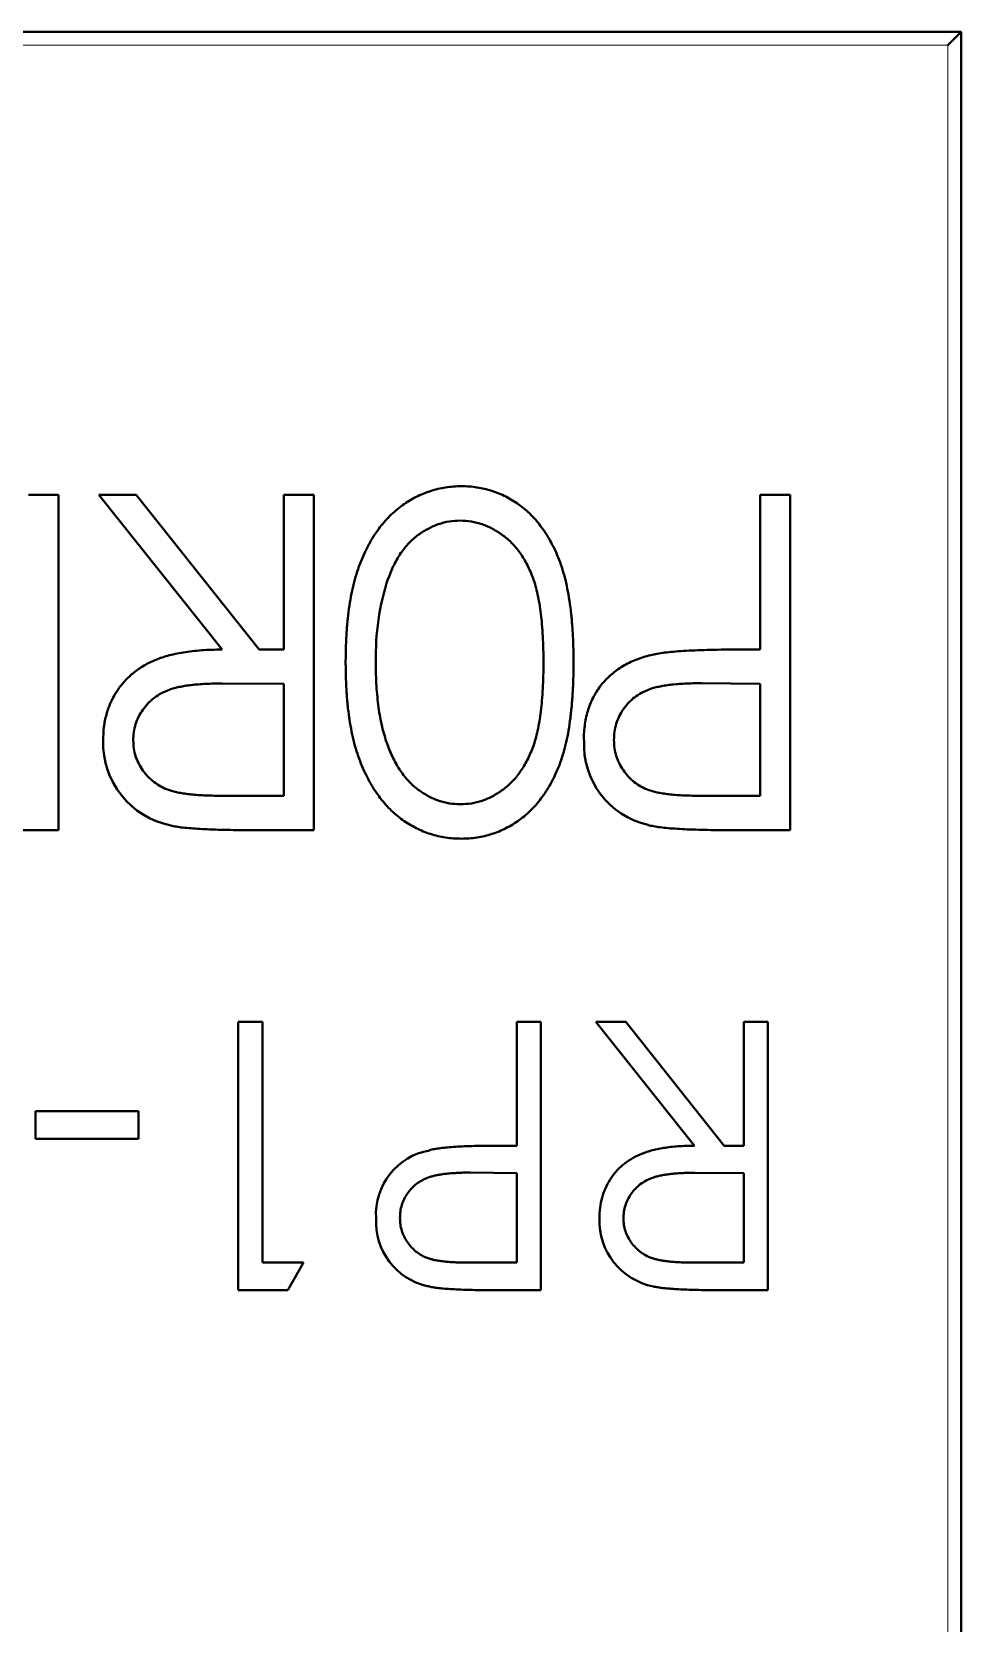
# Model space of a CAD drawing. Header units: inches. Extents: x 7.25 to 10.75, y 3.17 to 5.42.
# Drawn here: x 8.5747 to 8.6838, y 4.0482 to 4.2351 of the extents above; entities that cross this region are included whole.
import ezdxf

# ---------------------------------------------------------------- set-up
doc = ezdxf.new("R2010")
doc.units = ezdxf.units.IN
doc.header["$LTSCALE"] = 0.5
doc.header["$MEASUREMENT"] = 0
doc.layers.add('TANGENT_LINES', color=7, linetype='Continuous', lineweight=15)
doc.layers.add('Visible', color=7, linetype='Continuous', lineweight=40)

msp = doc.modelspace()

# ---------------------------------------------------------------- linework, layer by layer
at = {"layer": 'TANGENT_LINES'}
for p, q in [((8.682242925906346, 4.233552488801096), (8.212951587323667, 4.23355248880109)), ((8.682242925906351, 3.764261150218419), (8.682242925906346, 4.233552488801096))]:
    msp.add_line(p, q, dxfattribs=at)
at = {"layer": 'Visible'}
for p, q in [((8.211376784174062, 4.235127291950696), (8.683817729055951, 4.235127291950703)), ((8.682242925906346, 4.233552488801096), (8.683817729055951, 4.235127291950702)), ((8.683817729055951, 4.235127291950703), (8.683817729055958, 3.762686347068813)), ((8.574307136434587, 4.180753174901652), (8.577840348629218, 4.180753174901652)), ((8.577840348629218, 4.180753174901652), (8.577840348629218, 4.141383096161494)), ((8.582584947862006, 4.180753174901652), (8.586954143299115, 4.180753174901652)), ((8.59704903528377, 4.162582369329272), (8.582584947862006, 4.180753174901652)), ((8.586954143299115, 4.180753174901652), (8.60141823072088, 4.162582369329272)), ((8.604288965629015, 4.180753174901652), (8.607822177823644, 4.180753174901652)), ((8.604288965629015, 4.162582369329272), (8.604288965629015, 4.180753174901652)), ((8.607822177823644, 4.180753174901652), (8.607822177823646, 4.141383096161495)), ((8.66021466722401, 4.180753174901652), (8.663747879418638, 4.180753174901652)), ((8.66021466722401, 4.162582369329273), (8.66021466722401, 4.180753174901652)), ((8.663747879418638, 4.180753174901652), (8.663747879418638, 4.141383096161496)), ((8.60141823072088, 4.162582369329272), (8.604288965629015, 4.162582369329272)), ((8.657399138756414, 4.162582369329273), (8.66021466722401, 4.162582369329273)), ((8.604288965629015, 4.158544412535409), (8.597080581821222, 4.15859961897595)), ((8.604288965629015, 4.145421052955357), (8.604288965629015, 4.158544412535409)), ((8.66021466722401, 4.15854441253541), (8.653321748790736, 4.158631165513404)), ((8.66021466722401, 4.145421052955358), (8.66021466722401, 4.15854441253541)), ((8.596907075865238, 4.145421052955357), (8.604288965629015, 4.145421052955357)), ((8.653014170050579, 4.145421052955357), (8.66021466722401, 4.145421052955358)), ((8.577840348629218, 4.141383096161494), (8.56996160090057, 4.141383096161494)), ((8.607822177823646, 4.141383096161495), (8.599943430094996, 4.141383096161495)), ((8.663747879418638, 4.141383096161496), (8.65602686437725, 4.141383096161495)), ((8.598952299876089, 4.087360962128797), (8.598952299876087, 4.118857025120922)), ((8.598952299876087, 4.118857025120922), (8.601778869631792, 4.118857025120922)), ((8.601778869631792, 4.118857025120922), (8.601778869631792, 4.090591327563887)), ((8.631659749906373, 4.118857025120923), (8.634486319662075, 4.118857025120923)), ((8.631659749906373, 4.104320380663019), (8.631659749906373, 4.118857025120923)), ((8.634486319662075, 4.118857025120923), (8.634486319662077, 4.087360962128797)), ((8.652518320469667, 4.104320380663019), (8.640947050532256, 4.118857025120923)), ((8.640947050532256, 4.118857025120923), (8.644442406881943, 4.118857025120923)), ((8.644442406881943, 4.118857025120923), (8.656013676819354, 4.104320380663019)), ((8.658310264745865, 4.118857025120923), (8.661136834501567, 4.118857025120923)), ((8.658310264745865, 4.104320380663019), (8.658310264745865, 4.118857025120923)), ((8.661136834501567, 4.118857025120923), (8.661136834501567, 4.087360962128797)), ((8.5751283547923, 4.10835833745688), (8.587242225173886, 4.10835833745688)), ((8.5751283547923, 4.105127972021791), (8.5751283547923, 4.10835833745688)), ((8.587242225173886, 4.10835833745688), (8.587242225173886, 4.105127972021791)), ((8.587242225173886, 4.105127972021791), (8.5751283547923, 4.105127972021791)), ((8.629407327132297, 4.104320380663019), (8.631659749906373, 4.104320380663019)), ((8.656013676819354, 4.104320380663019), (8.658310264745865, 4.104320380663019)), ((8.631659749906373, 4.101090015227929), (8.626145415159755, 4.101159417610323)), ((8.631659749906373, 4.090591327563887), (8.631659749906373, 4.101090015227929)), ((8.658310264745865, 4.101090015227929), (8.65254355769963, 4.101134180380362)), ((8.658310264745865, 4.090591327563887), (8.658310264745865, 4.101090015227929)), ((8.601778869631792, 4.090591327563887), (8.606624417784426, 4.090591327563887)), ((8.606624417784426, 4.090591327563887), (8.604775790689736, 4.087360962128797)), ((8.625899352167629, 4.090591327563887), (8.631659749906373, 4.090591327563887)), ((8.65240475293484, 4.090591327563887), (8.658310264745865, 4.090591327563887)), ((8.604775790689736, 4.087360962128797), (8.598952299876089, 4.087360962128797)), ((8.634486319662077, 4.087360962128797), (8.628309507628964, 4.087360962128797)), ((8.661136834501567, 4.087360962128797), (8.654833836318648, 4.087360962128797))]:
    msp.add_line(p, q, dxfattribs=at)
for centre, radius, start, end in [((8.644456788822245, 4.161829662664734), 0.02935490296008382, 161.8535666274547, 181.4854622774632), ((8.592935897687479, 4.151596763902221), 0.009844557907630593, 178.1676803809393, 258.8223411680692), ((8.64924709746029, 4.151446793863614), 0.009712614284463544, 177.0779136818958, 256.9970905005645), ((8.622756446527845, 4.096252761998024), 0.007642139335854783, 100.271607087482, 183.3255932058567), ((8.622890186526867, 4.095374549108739), 0.007760259103054568, 176.7873269193274, 256.9024648808189), ((8.649260083809095, 4.095541909809979), 0.007919680827942028, 178.2476206752296, 258.6070027020003)]:
    msp.add_arc(centre, radius, start, end, dxfattribs=at)
for points, knots in [([(8.611557287857968, 4.1610839088003), (8.6115647010296, 4.161685972234143), (8.611579177625043, 4.162861694205157), (8.611652137652278, 4.164577531413162), (8.611799287282722, 4.166197180541959), (8.611980667719594, 4.167722368381241), (8.612234974335117, 4.169153802070007), (8.612541392778335, 4.170490548879325), (8.61289051102364, 4.171737341505563), (8.613314221726359, 4.172885246843963), (8.613725439088025, 4.173827464630744), (8.61400115812059, 4.174384861048168), (8.614108878284128, 4.174593056391625), (8.614171909121453, 4.174714878772824), (8.614404775544617, 4.175153499608379), (8.614830436392586, 4.175885812642257), (8.615418911448392, 4.176751760416479), (8.616054789798989, 4.177547807722112), (8.616734865555612, 4.178272872170672), (8.617450876312516, 4.178939115591592), (8.618212509230752, 4.179528697546163), (8.61899641175927, 4.180060380501424), (8.619815818637447, 4.180508619815926), (8.620490684615728, 4.180822910586254), (8.620894544437824, 4.180983359982648), (8.621013777323006, 4.181028397208925), (8.621177851424532, 4.181090372077899), (8.621629418434527, 4.181248968312519), (8.62238489585929, 4.181460772540412), (8.623287689439632, 4.181630055212301), (8.624209545783097, 4.181749047929079), (8.624832740363686, 4.181758109660659), (8.625145958865438, 4.181762664100118)], [0, 0, 0, 0, 0.06506854387025561, 0.1270672031379948, 0.1855315285501355, 0.2407849061748915, 0.2930042397163255, 0.342555659893992, 0.388955174415176, 0.432815093954799, 0.474671242391046, 0.5, 0.5, 0.5, 0.5148207424503041, 0.5536550811645821, 0.5914786483317941, 0.627861043542399, 0.6636394467951521, 0.698822989870328, 0.733432937781675, 0.767629981952887, 0.801074091832882, 0.83425045553227, 0.848020818503318, 0.848020818503318, 0.848020818503318, 0.866969952617751, 0.8997116432825849, 0.932696477772156, 0.966173151931373, 1, 1, 1, 1]), ([(8.625145958865438, 4.181762664100118), (8.625456466334159, 4.181757418256815), (8.6260687264549, 4.181747074477752), (8.626975952840397, 4.181640058377279), (8.627856520248452, 4.181468005466191), (8.628714773985369, 4.181227098807616), (8.629555117103386, 4.180932218668731), (8.630366099461199, 4.180548038092325), (8.631156735157708, 4.180105583829644), (8.63192492643895, 4.179601703253717), (8.632656193954926, 4.179024387648682), (8.633354822180927, 4.178385940961529), (8.634002614274102, 4.177669991257787), (8.634608843160857, 4.176887810405868), (8.635177105916437, 4.176041517606904), (8.635707478493618, 4.17513054492163), (8.63619482607097, 4.174153336849034), (8.636640873191611, 4.173103734245822), (8.637036343732571, 4.171965884434581), (8.63738431919439, 4.170729223400524), (8.63766223651004, 4.169381190341109), (8.637864113023912, 4.168136430385481), (8.637967385914719, 4.167339007412864), (8.638003878278903, 4.167027257761636), (8.638028350547295, 4.166818194268322), (8.638111260315721, 4.166055639501078), (8.638218104722716, 4.164700505567661), (8.638297833962564, 4.162927545631851), (8.63830504598955, 4.161709668817092), (8.638308751617306, 4.1610839088003)], [0, 0, 0, 0, 0.0337886361288848, 0.0666245952833989, 0.099289255879528, 0.1313669571709098, 0.1635924005824355, 0.1961125738279885, 0.22891234734648, 0.2621696152808965, 0.296004273445266, 0.3302324060715755, 0.365075922531575, 0.4009684165232625, 0.437876761292654, 0.475965588035513, 0.515640499538375, 0.556675158674314, 0.600028358548975, 0.646689741617229, 0.696419229102452, 0.749771654759512, 0.7839377780774026, 0.7839377780774026, 0.7839377780774026, 0.806850038173574, 0.8674296863796981, 0.931883749922903, 1, 1, 1, 1]), ([(8.625027659349993, 4.177724707306256), (8.624591984604153, 4.177705712323796), (8.623722180543478, 4.177667789738119), (8.622444743640079, 4.177336816357974), (8.621214861902912, 4.176798758746363), (8.620244252274512, 4.17618404067813), (8.61950787882997, 4.175594876529027), (8.618980084738107, 4.175093136596611), (8.618495709449764, 4.174531172164673), (8.618036290142244, 4.173924889532584), (8.617614929155335, 4.173262654454258), (8.6172317664834, 4.172547665540821), (8.61688212260352, 4.171777933315597), (8.616682920726431, 4.17124059094485), (8.616581073947208, 4.170965861657154)], [0, 0, 0, 0, 0.1128017870876418, 0.2252034422403025, 0.339662800450312, 0.459731034329042, 0.521784425403362, 0.5839686717932121, 0.648210363731515, 0.713910492835736, 0.7810269995615571, 0.851466220047842, 0.924058511320342, 1, 1, 1, 1]), ([(8.634775539422677, 4.161068135531574), (8.634774166348876, 4.161593990558535), (8.634771501482245, 4.162614571908921), (8.634703898473344, 4.164095031120397), (8.634609801978216, 4.165478175473279), (8.634491423173138, 4.166763465140143), (8.634314134078016, 4.167946408071519), (8.634112988761492, 4.169031922190846), (8.633871727229504, 4.170017998230398), (8.633584863978712, 4.170913253326215), (8.633258098816901, 4.171730364652596), (8.632901955096226, 4.17249111111664), (8.63251596517625, 4.173204508986762), (8.632092217107028, 4.173868827453243), (8.631622333087773, 4.174475945955044), (8.631128097002073, 4.175041253555445), (8.630587243783511, 4.175545089357119), (8.629839203451194, 4.176149462391416), (8.628851600859658, 4.176773964451265), (8.627607281020298, 4.177317793042623), (8.626328669584296, 4.177659552190576), (8.625460826657697, 4.177703014113306), (8.625027659349993, 4.177724707306256)], [0, 0, 0, 0, 0.0729549340450058, 0.1415912015432882, 0.2055734725150375, 0.2653145189048605, 0.3206133264516475, 0.371476907524421, 0.4184526648531625, 0.461363898971065, 0.50180089648309, 0.540473680155394, 0.57785187203293, 0.614276413621997, 0.649659667747193, 0.684282720333054, 0.718344018991836, 0.752067718943192, 0.817642769775744, 0.8797156987693281, 0.939962376455099, 1, 1, 1, 1]), ([(8.58308969246124, 4.151911753036115), (8.583106216624438, 4.15243633239057), (8.583138459546708, 4.153459922580536), (8.583439079385627, 4.154945421808981), (8.583931503679539, 4.156331128385364), (8.584610055861871, 4.15761529754077), (8.585474166949762, 4.158772897601063), (8.586512691034164, 4.159789663127541), (8.587726207473867, 4.160640505788855), (8.588855896067109, 4.161230526089209), (8.589853806074945, 4.161608399077115), (8.590675328153552, 4.161874274879803), (8.591571469632694, 4.162079696311491), (8.592533644375168, 4.162263724790351), (8.593565856472942, 4.162402663985081), (8.594665631944137, 4.162504425452678), (8.595833755134576, 4.162568025550521), (8.596636219356771, 4.162577496921601), (8.59704903528377, 4.162582369329272)], [0, 0, 0, 0, 0.0787802355821393, 0.153720644208584, 0.2267135303087815, 0.2991911660659355, 0.371189996837668, 0.4430064143534095, 0.516689173294881, 0.593217216623412, 0.633872917807846, 0.6769891422899791, 0.722899506325827, 0.771958610506145, 0.824211323334836, 0.879378650627202, 0.937948119330418, 1, 1, 1, 1]), ([(8.639520138655465, 4.151943299573569), (8.63952487909111, 4.152267009098737), (8.639534154073624, 4.15290036864818), (8.639645473368661, 4.153826946693047), (8.639795419281132, 4.154712417898127), (8.640025982299436, 4.155554818915781), (8.640327958374785, 4.156349147042561), (8.640682199689135, 4.157107541103537), (8.64110946099813, 4.157817098717694), (8.641587669459684, 4.158463190700386), (8.641935708362793, 4.158859502450293), (8.642109862498645, 4.159042295168105), (8.642124613330518, 4.159057777686708), (8.64233000706573, 4.159271881008278), (8.642745561810848, 4.15966560067887), (8.643395047665745, 4.16017971022243), (8.644092934595736, 4.160641536360568), (8.64484602625869, 4.161040369650755), (8.645642900877036, 4.161397594678039), (8.646490484863785, 4.161697606608731), (8.647077014829762, 4.16185542507247), (8.647375226481024, 4.161935665311505)], [0, 0, 0, 0, 0.07011889441971521, 0.1371923527859714, 0.202016180724752, 0.264631406974742, 0.3261165471458165, 0.3860103046676405, 0.445811846957679, 0.5052976967309599, 0.56, 0.56, 0.56, 0.564633277726488, 0.6242826253338399, 0.683902031903748, 0.7439527709382701, 0.8053877310076341, 0.868388030896278, 0.933084028252475, 1, 1, 1, 1]), ([(8.647375226481024, 4.161935665311505), (8.647621880965412, 4.161988078201309), (8.64816243860915, 4.162102944096749), (8.649052627133752, 4.162232050146666), (8.650089597013801, 4.162337931214201), (8.651269820017633, 4.162436740274125), (8.652596048399523, 4.1624890967228), (8.654065240426092, 4.162550571733735), (8.655682368338177, 4.162579578432199), (8.656810264639129, 4.162581412016033), (8.657399138756414, 4.162582369329273)], [0, 0, 0, 0, 0.0751715905611801, 0.1647429114078635, 0.2680114373901275, 0.3859639562109155, 0.5177992732835649, 0.663697807657875, 0.824416786818646, 1, 1, 1, 1]), ([(8.625145958865438, 4.140373606963029), (8.624832697024003, 4.140377951731224), (8.624209416212695, 4.140386596290779), (8.623291248065735, 4.140508273667542), (8.622389072841864, 4.140665326178875), (8.62151657832111, 4.140917212544688), (8.620657267307362, 4.141218627247342), (8.619832509145347, 4.141616339159726), (8.619013185506567, 4.142048881748242), (8.61823651716802, 4.142576547321723), (8.6174792986996, 4.143159704614691), (8.61676948544494, 4.143821737227835), (8.616088932681125, 4.144544323336338), (8.615463344617257, 4.14534357872185), (8.614865909420853, 4.146207248430711), (8.614319306332918, 4.147142572504115), (8.613812167008497, 4.14814747813254), (8.613334958572993, 4.149217306721122), (8.61291765239779, 4.1503806350508), (8.612546633848996, 4.151630207138854), (8.612242521370817, 4.152977338459279), (8.612041746125332, 4.154124679901907), (8.611943044008632, 4.15482367606383), (8.611914319094241, 4.155041878594192), (8.611875924734813, 4.155333532949189), (8.611776684793442, 4.156168184491705), (8.611653747723661, 4.157577312176928), (8.61157867636474, 4.159300823513613), (8.611564541446606, 4.160479202388785), (8.611557287857968, 4.1610839088003)], [0, 0, 0, 0, 0.03378794120025375, 0.06722611125313349, 0.0998413805582486, 0.13254541247798, 0.165129804876331, 0.1980106431827065, 0.2312798105720805, 0.265043910433492, 0.2992157639737825, 0.334358839740962, 0.369695007645484, 0.406257575114495, 0.44380351860006, 0.482981531123426, 0.523084852144337, 0.565266776706569, 0.609342882931077, 0.6563925906619911, 0.70588701792744, 0.758325751711764, 0.7820809802164053, 0.7820809802164053, 0.7820809802164053, 0.813832746962002, 0.8727952177377409, 0.934722567563034, 1, 1, 1, 1]), ([(8.615090500052597, 4.161068135531574), (8.615096688907817, 4.160594934490831), (8.615108795631642, 4.159669252097261), (8.615155072209314, 4.158313592022945), (8.615274572482676, 4.157025990660687), (8.615407295986905, 4.155800900987081), (8.61560299023658, 4.154645104529632), (8.615813989278257, 4.153548925709592), (8.616097467171908, 4.152525944234188), (8.616400277864768, 4.151560145771702), (8.61674684776479, 4.150662496778009), (8.617128364966222, 4.149828834143798), (8.617535763784463, 4.149055056362124), (8.617978466074643, 4.148343554198975), (8.618450305438047, 4.147690200616424), (8.618968199378767, 4.147110029245873), (8.619499257798893, 4.146574817942541), (8.620254534815594, 4.145974806553047), (8.621235285002832, 4.14535819580357), (8.622464087676311, 4.144806189181755), (8.623735845471037, 4.144479496769079), (8.624597365204748, 4.144434191766924), (8.625027659349993, 4.144411563756892)], [0, 0, 0, 0, 0.0656741831955705, 0.1284727417353338, 0.1881550331005445, 0.2450799531743085, 0.299416443241135, 0.3507854678894875, 0.3998989664997185, 0.4466240387968935, 0.491202067066805, 0.533319379326685, 0.573791467117235, 0.612460893507213, 0.6495277590446701, 0.6854588262817319, 0.720283940525893, 0.754012214844742, 0.819093016503046, 0.880506225026919, 0.940317708634789, 1, 1, 1, 1]), ([(8.625027659349993, 4.144411563756892), (8.62546316522712, 4.144434248063273), (8.626334970368822, 4.144479658001408), (8.627620309349467, 4.144804678329222), (8.628857413326546, 4.145356580738961), (8.62984139766719, 4.145973618581785), (8.63058749933674, 4.146572517436403), (8.631116950580388, 4.147082249317864), (8.631618041045838, 4.147634054804966), (8.632075757471933, 4.14824655913764), (8.632496992838405, 4.148908536874871), (8.632897899889416, 4.149612709267233), (8.633249281030947, 4.150374877176525), (8.633577095253989, 4.151191347780856), (8.633864436987638, 4.152086652118233), (8.634102941838215, 4.153076296121336), (8.63432007230132, 4.154164402523723), (8.63447644162534, 4.155355988714687), (8.634614135201089, 4.156641552698446), (8.634702865463233, 4.158028234204825), (8.634771811174014, 4.159513777181966), (8.63477427178254, 4.160539638854452), (8.634775539422677, 4.161068135531574)], [0, 0, 0, 0, 0.0603773252519306, 0.1208646435361812, 0.182579107185414, 0.247625505535349, 0.281335950260945, 0.3151192740020365, 0.3494568436006745, 0.3846056186147105, 0.4210158434021625, 0.458236747948931, 0.496894331139704, 0.537315434739382, 0.580209802437032, 0.62716709576955, 0.67843770858787, 0.7340241630348799, 0.793778448840315, 0.857735571342367, 0.926709146237917, 1, 1, 1, 1]), ([(8.638308751617306, 4.1610839088003), (8.638305061874298, 4.160452892065331), (8.638297894495325, 4.159227132962338), (8.63821815972593, 4.157441029002769), (8.638085703684137, 4.155765435198409), (8.637904180922398, 4.154200271359032), (8.637683281282692, 4.152745133373231), (8.637388393833982, 4.151403910100027), (8.637053042009665, 4.150170393408003), (8.636664374615945, 4.149040562624165), (8.63630874690259, 4.148196104431022), (8.636086960643118, 4.147724536353251), (8.636022411720393, 4.147591995189639), (8.63592888593336, 4.147399954546397), (8.635673214827976, 4.146900205743077), (8.635213487028564, 4.146125512108539), (8.63465116898497, 4.145280476572584), (8.634039637570666, 4.14450484009477), (8.633392005182866, 4.143789665871876), (8.632695319082856, 4.143140985105743), (8.631956336490445, 4.142558353575003), (8.631180065834787, 4.142047470738383), (8.630387719682334, 4.141594696303586), (8.629565140578286, 4.141221748410635), (8.628723157309684, 4.140916666769482), (8.627859995296427, 4.140667621585551), (8.626975874893668, 4.140496553059787), (8.626068746646295, 4.140389108414618), (8.62545647312848, 4.14037882313723), (8.625145958865438, 4.140373606963029)], [0, 0, 0, 0, 0.06858951174184419, 0.1332361151905642, 0.194298109564323, 0.2512605020179395, 0.3044907520393915, 0.3542085150293625, 0.4004507517000455, 0.4433777194310205, 0.483978807973634, 0.5, 0.5, 0.5, 0.5232133168173589, 0.5610005732923089, 0.597855693900393, 0.6334712897196421, 0.6682645596310051, 0.702637508580377, 0.736824643567699, 0.770429955526165, 0.803571571845132, 0.835925176671513, 0.868470045918142, 0.9008539254905371, 0.933471481585626, 0.966260089215773, 1, 1, 1, 1]), ([(8.597080581821222, 4.15859961897595), (8.596744023409244, 4.158599767956385), (8.596091677349799, 4.158600056722901), (8.595147913434642, 4.158555131184028), (8.594269170001484, 4.15850402922914), (8.593458819573309, 4.158425845557027), (8.59271646249976, 4.158325146064205), (8.592042593063994, 4.158198985645345), (8.591435709224653, 4.158052632963097), (8.590730199419866, 4.157823765974584), (8.589933074788247, 4.157477002997044), (8.58908571422403, 4.156938417793807), (8.58834222331346, 4.156291268050746), (8.58773670518583, 4.155529891151695), (8.587229379645551, 4.154706058143025), (8.586887969735846, 4.153811331440111), (8.586660434525072, 4.15287473510611), (8.586635558844637, 4.152231220483074), (8.586622904655869, 4.151903866401753)], [0, 0, 0, 0, 0.0716548250710895, 0.1388874593878474, 0.2011471656056695, 0.259076251637747, 0.312196986680819, 0.360614451384046, 0.4050108293391095, 0.445018904879657, 0.518453386676488, 0.589422714126957, 0.658039355668165, 0.727281089255689, 0.795826908360878, 0.863187593867582, 0.930403913260618, 1, 1, 1, 1]), ([(8.653321748790736, 4.158631165513404), (8.652985189341642, 4.158631350839476), (8.652335468263898, 4.158631708607639), (8.651396959547377, 4.158586728200179), (8.650526107087261, 4.158535495339824), (8.64972618565415, 4.158458008612984), (8.648994388478464, 4.158356435783534), (8.648337036499793, 4.158230119811718), (8.647744297954047, 4.158092794257277), (8.647062467082275, 4.157863357324247), (8.646296066718564, 4.157510574495316), (8.645458832820363, 4.156997020385819), (8.644831818251838, 4.156404530618267), (8.644484903354872, 4.155997132974806), (8.64435278186233, 4.155826058240981), (8.64428831843915, 4.155742589134257), (8.644035708305545, 4.155399239983653), (8.6436545540751, 4.154758234633934), (8.643307402268045, 4.153868120141366), (8.643093640514616, 4.152928654100094), (8.643066943720173, 4.152286188796849), (8.643053350850094, 4.151959072842295)], [0, 0, 0, 0, 0.0725466358671721, 0.1400497848722076, 0.202518751424403, 0.2606047435747245, 0.3132640246592705, 0.3617272313157955, 0.4048898764882265, 0.4443189648693385, 0.516599455042549, 0.586409106918946, 0.654995623043908, 0.701575251917198, 0.701575251917198, 0.701575251917198, 0.724301927719371, 0.793410979784159, 0.861610031534959, 0.929537725373649, 1, 1, 1, 1]), ([(8.586622904655869, 4.151903866401753), (8.586636465855934, 4.151587282839687), (8.586663339206092, 4.150959929738415), (8.586881538331777, 4.150041037081591), (8.587254571558775, 4.149173517129295), (8.587745298422693, 4.148356249786604), (8.588361162732697, 4.147625976392142), (8.589069425178758, 4.146994359415807), (8.589869949462146, 4.146477293960672), (8.590611558152231, 4.146133633530888), (8.591279732744477, 4.145931816917666), (8.591857112219584, 4.145785130277351), (8.592512703640297, 4.145683324280521), (8.593243525579247, 4.14558689544182), (8.594050972770296, 4.145508833692021), (8.594937411764478, 4.1454549877603), (8.595897351359984, 4.145423453161084), (8.596562668164797, 4.145421871643356), (8.596907075865238, 4.145421052955357)], [0, 0, 0, 0, 0.0688014986821182, 0.1363394652859648, 0.2039814127803945, 0.273501336370602, 0.342898898776512, 0.41093836794998, 0.479129006802769, 0.5494902105016469, 0.587826649796458, 0.630813746501977, 0.678938503431036, 0.73198415042472, 0.791150269190541, 0.855310101967519, 0.925099870170592, 1, 1, 1, 1]), ([(8.643053350850094, 4.151959072842295), (8.643067553988455, 4.1516425544401), (8.643095788069656, 4.151013355030631), (8.643265114862784, 4.150269277606745), (8.643410946940982, 4.149850798443326), (8.643457685379328, 4.149729488466555), (8.64352303356775, 4.149559876740106), (8.643724973985364, 4.149099173708717), (8.644147077045881, 4.148390269014206), (8.64474045311093, 4.147645985410188), (8.645429577176053, 4.14699832794096), (8.646216212234275, 4.146481157878415), (8.646941864463647, 4.146134497271622), (8.647591677107, 4.145931539727043), (8.648153317262405, 4.14578495088546), (8.648790713155153, 4.145683867774743), (8.64949780855676, 4.145587143845711), (8.650273705706402, 4.145509068332877), (8.65112333601957, 4.145454849715788), (8.652043870146763, 4.145423451373967), (8.652682906188048, 4.145421871784061), (8.653014170050579, 4.145421052955357)], [0, 0, 0, 0, 0.0700338021960784, 0.1392185309890242, 0.1679693689024714, 0.1679693689024714, 0.1679693689024714, 0.208167870172604, 0.2791337038703995, 0.3499370785383925, 0.418294397554718, 0.487540294404449, 0.557576514686061, 0.595490210036727, 0.638118046559556, 0.685957409525451, 0.738222368557146, 0.796131621011676, 0.8585366487549829, 0.9266681484102279, 1, 1, 1, 1]), ([(8.599943430094996, 4.141383096161495), (8.599417658120716, 4.141384846285095), (8.598408117688667, 4.141388206716273), (8.596961849180685, 4.141406944206803), (8.595647708607006, 4.141460648995422), (8.594466383080377, 4.141506864782567), (8.593417894272996, 4.141591138588226), (8.592499027110476, 4.141671685799922), (8.59171401364027, 4.141777126303623), (8.591238807213921, 4.141875050071516), (8.591023646630429, 4.141919387298179)], [0, 0, 0, 0, 0.1762577548177995, 0.338434413880475, 0.484822050787837, 0.617157578266332, 0.734698360612476, 0.8373851838323609, 0.9263724209295839, 1, 1, 1, 1]), ([(8.65602686437725, 4.141383096161495), (8.655495808065082, 4.141383679921235), (8.654478280586897, 4.141384798430821), (8.65301916859917, 4.141418710082402), (8.651693974767603, 4.141464004706618), (8.650505556534457, 4.141526793156484), (8.649450257343382, 4.141600995521473), (8.6485328523991, 4.141705067955415), (8.647746130730553, 4.141813732697297), (8.64727474209786, 4.141924209711013), (8.647059761106505, 4.141974593738722)], [0, 0, 0, 0, 0.1769557521312495, 0.339055079642582, 0.486318224942076, 0.618780922835378, 0.7356188277673801, 0.8387424767201109, 0.926457067876319, 1, 1, 1, 1]), ([(8.621388197311985, 4.103803017448805), (8.621585520899496, 4.103844947760648), (8.622017967014486, 4.103936840477001), (8.622730117834168, 4.104040125316933), (8.623559693738207, 4.104124830170962), (8.624503872141272, 4.1042038774189), (8.625564854846784, 4.104245762577841), (8.62674020846804, 4.10429494258659), (8.628033910797706, 4.10431814794536), (8.628936227838468, 4.104319614812427), (8.629407327132297, 4.104320380663019)], [0, 0, 0, 0, 0.07517159056118079, 0.164742911407867, 0.268011437390129, 0.3859639562109175, 0.5177992732835669, 0.663697807657875, 0.824416786818651, 1, 1, 1, 1]), ([(8.641350846211642, 4.095783887628494), (8.641364065542202, 4.096203551112057), (8.641389859880016, 4.097022423264031), (8.641630355751152, 4.098210822646787), (8.642024295186282, 4.099319387907894), (8.642567136932149, 4.100346723232217), (8.643258425802461, 4.101272803280453), (8.644089245069983, 4.102086215701634), (8.645060058221745, 4.102766889830685), (8.645963809096338, 4.10323890607097), (8.646762137102607, 4.103541204461293), (8.647419354765493, 4.103753905103445), (8.648136267948807, 4.103918242248795), (8.648906007742786, 4.104065465031883), (8.649731777421005, 4.104176616387667), (8.65061159779796, 4.104258025561744), (8.651546096350312, 4.104308905640019), (8.652188067728067, 4.104316482736882), (8.652518320469667, 4.104320380663019)], [0, 0, 0, 0, 0.07878023558213891, 0.153720644208584, 0.2267135303087805, 0.299191166065936, 0.3711899968376685, 0.44300641435341, 0.516689173294881, 0.593217216623413, 0.633872917807846, 0.6769891422899801, 0.722899506325828, 0.771958610506146, 0.824211323334837, 0.879378650627203, 0.93794811933042, 1, 1, 1, 1]), ([(8.626145415159755, 4.101159417610323), (8.62587616760048, 4.101159565871182), (8.625356390738284, 4.101159852085712), (8.624605583765067, 4.101123867759744), (8.623908901796973, 4.10108288147146), (8.623268964650485, 4.101020892089988), (8.622683526909936, 4.100939633826428), (8.622157645327, 4.100838581048976), (8.621683454490402, 4.100728720605422), (8.621137989792986, 4.100545171058998), (8.620524869502018, 4.100262944795853), (8.619855082383456, 4.099852101508256), (8.619291841230885, 4.099319873652134), (8.61880533359259, 4.098723133698724), (8.618411659387247, 4.098061072906748), (8.618133937941602, 4.097348981312694), (8.617962928538859, 4.096597408479676), (8.617941571103305, 4.09608343623708), (8.61793069680724, 4.095821743473437)], [0, 0, 0, 0, 0.0725466358671746, 0.140049784872206, 0.2025187514244045, 0.260604743574722, 0.313264024659272, 0.3617272313157965, 0.4048898764882275, 0.44431896486934, 0.516599455042549, 0.586409106918945, 0.654995623043909, 0.724301927719372, 0.793410979784159, 0.86161003153496, 0.92953772537365, 1, 1, 1, 1]), ([(8.65254355769963, 4.101134180380362), (8.652274310970046, 4.10113429956471), (8.651752434122491, 4.101134530577923), (8.650997422990365, 4.101098590146824), (8.650294428243837, 4.101057708582914), (8.649646147901299, 4.100995161645224), (8.64905226224246, 4.100914602050966), (8.648513166693846, 4.100813673715877), (8.648027659622374, 4.100696591570079), (8.647463251778545, 4.100513497979269), (8.646825552073249, 4.100236087597237), (8.646147663621875, 4.099805219434648), (8.645552870893418, 4.099287499640199), (8.645068456391314, 4.098678398120958), (8.644662595959092, 4.098019331714022), (8.644389468031328, 4.097303550351691), (8.64420743986271, 4.09655427328449), (8.644187539318361, 4.096039461586061), (8.644177415967347, 4.095777578321004)], [0, 0, 0, 0, 0.0716548250710888, 0.138887459387848, 0.20114716560567, 0.259076251637746, 0.312196986680819, 0.3606144513840455, 0.4050108293391075, 0.4450189048796565, 0.518453386676486, 0.589422714126958, 0.658039355668164, 0.727281089255688, 0.795826908360878, 0.863187593867581, 0.930403913260617, 1, 1, 1, 1]), ([(8.61793069680724, 4.095821743473437), (8.61794205931793, 4.095568528751681), (8.61796464658289, 4.095065169224106), (8.618132526705887, 4.094327448942909), (8.618414641600339, 4.093623429532313), (8.61880567776387, 4.092966700410965), (8.61928037861591, 4.092371273527752), (8.619831677868008, 4.091853147552369), (8.620460985914587, 4.091439411502333), (8.621041507698083, 4.091162083016898), (8.621561357812766, 4.090999716981235), (8.62201066993709, 4.090882445907969), (8.622520586651287, 4.090801579419395), (8.623086262972572, 4.09072420027617), (8.623706980692287, 4.090661739865902), (8.624386684942822, 4.090618364972231), (8.625123112244575, 4.090593246298774), (8.625634341077603, 4.09059198262685), (8.625899352167629, 4.090591327563887)], [0, 0, 0, 0, 0.0700338021960792, 0.1392185309890242, 0.208167870172604, 0.279133703870399, 0.349937078538395, 0.4182943975547195, 0.487540294404448, 0.55757651468606, 0.595490210036727, 0.638118046559557, 0.685957409525453, 0.738222368557146, 0.796131621011679, 0.8585366487549839, 0.9266681484102279, 1, 1, 1, 1]), ([(8.644177415967347, 4.095777578321004), (8.644188264927399, 4.095524311471352), (8.644209763607526, 4.095022428990334), (8.644384322908074, 4.094287314864875), (8.644682749489672, 4.093593298903038), (8.645075330980806, 4.092939485028884), (8.64556802242881, 4.092355266313315), (8.646134632385657, 4.091849972732247), (8.64677505181237, 4.091436320368139), (8.647368338764435, 4.091161392024312), (8.647902878438233, 4.090999938733734), (8.648364782018318, 4.090882589421483), (8.64888925515489, 4.090801144624018), (8.64947391270605, 4.090724001553058), (8.650119870458887, 4.090661552153218), (8.650829021654234, 4.090618475407842), (8.651596973330639, 4.090593247728469), (8.65212922677449, 4.090591982514287), (8.65240475293484, 4.090591327563887)], [0, 0, 0, 0, 0.068801498682118, 0.1363394652859636, 0.203981412780394, 0.2735013363706, 0.342898898776511, 0.4109383679499805, 0.479129006802768, 0.5494902105016459, 0.587826649796456, 0.630813746501974, 0.678938503431034, 0.731984150424719, 0.791150269190539, 0.855310101967516, 0.92509987017059, 1, 1, 1, 1]), ([(8.628309507628964, 4.087360962128797), (8.627884662579232, 4.087361429136589), (8.627070640596683, 4.087362323944257), (8.625903351006501, 4.087389453265523), (8.624843195941247, 4.087425688964895), (8.62389246135473, 4.087475919724788), (8.62304822200187, 4.08753528161678), (8.622314298046446, 4.087618539563933), (8.621684920711608, 4.087705471357439), (8.621307809805453, 4.087793852968412), (8.621135825012368, 4.087834160190578)], [0, 0, 0, 0, 0.176955752131251, 0.3390550796425825, 0.486318224942075, 0.618780922835378, 0.7356188277673821, 0.8387424767201099, 0.926457067876319, 1, 1, 1, 1]), ([(8.654833836318648, 4.087360962128797), (8.654413218739224, 4.087362362227678), (8.653605586393585, 4.08736505057262), (8.652448571587199, 4.087380040565044), (8.651397259128254, 4.08742300439594), (8.650452198706953, 4.087459977025655), (8.649613407661047, 4.087527396070183), (8.648878313931032, 4.087591833839539), (8.648250303154867, 4.0876761862425), (8.647870138013788, 4.087754525256814), (8.647698009546994, 4.087789995038145)], [0, 0, 0, 0, 0.1762577548178025, 0.3384344138804765, 0.484822050787837, 0.617157578266333, 0.734698360612478, 0.8373851838323589, 0.9263724209295859, 1, 1, 1, 1])]:
    msp.add_open_spline(points, degree=3, knots=knots, dxfattribs=at)

doc.saveas('drawing.dxf')
